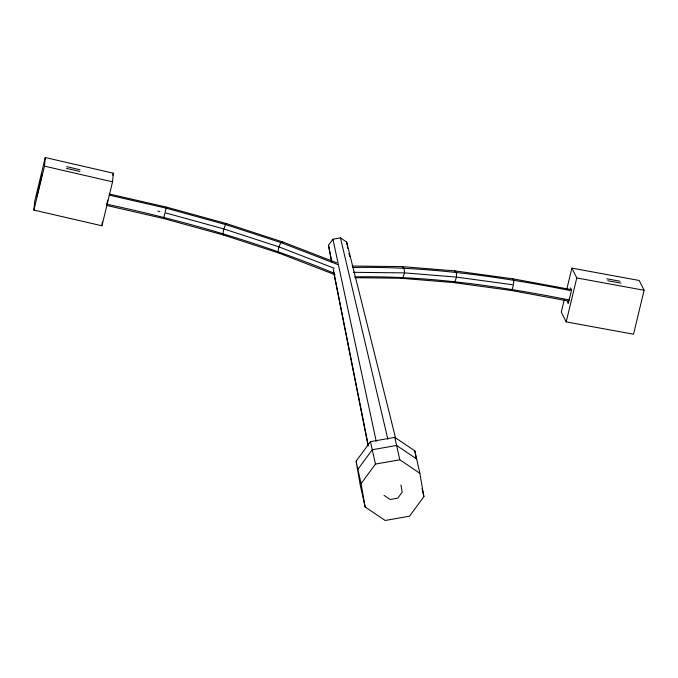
<?xml version="1.0" encoding="UTF-8"?>
<svg xmlns="http://www.w3.org/2000/svg" width="678" height="678" viewBox="0 0 678 678"><rect width="100%" height="100%" fill="white"/><g stroke="black" fill="none" stroke-linecap="round" stroke-linejoin="round"><path stroke-width="1.02" d="M513.568 283.929L513.831 280.15L512.856 278.819L454.735 270.886L401.74 266.59L352.128 266.03M33.9 210.095L34.688 201.476L45.257 157.525L113.336 173.212L112.548 181.84L101.971 225.791L33.9 210.095L44.477 166.144L45.257 157.525M102.064 224.833L102.319 221.96M335.059 274.743L279.209 253.165L223.443 234.995L163.754 218.562L164.949 212.722L223.833 228.935L278.811 246.843L334.313 268.293M223.833 228.935L222.926 233.596L223.443 234.995M36.798 196.332L42.087 174.356M112.845 175.263L113.336 173.212M106.802 203.985L107.751 200.052M564.249 299.82L561.299 312.092L566.198 321.889L633.523 334.22L644.1 290.269L639.201 280.472L571.876 268.132L566.715 289.599M566.198 321.889L576.775 277.938L571.876 268.132M165.186 211.816L166.602 207.146L226.647 223.672L282.76 241.961L336.805 262.835M452.946 282.506L510.72 290.387L512.119 289.43L513.5 284.87L456.497 277.099L454.963 281.633L452.946 282.506L400.283 278.226L355.018 277.717M456.497 277.099L404.58 272.878L402.901 277.404L400.283 278.226M224.164 228.054L225.494 224.52L226.647 223.672M331.389 260.767L328.499 245.266L332.94 239.215L340.466 237.893L346.67 242.063L395.766 438.802M356.094 461.218L370.451 441.658L394.782 437.361L414.843 450.845L419.851 473.261L423.886 496.627L409.529 516.187L385.189 520.475L365.137 506.991L360.128 484.584L356.094 461.218L361.103 483.626L365.137 506.991M357.899 469.303L372.256 449.743L396.596 445.446L416.648 458.93M361.103 483.626L375.459 464.074L399.8 459.777L419.851 473.261M282.76 241.961L280.904 242.571L225.494 224.52L166.152 208.18L109.048 195.078M352.628 267.496C425.826 266.098 498.635 276.285 570.266 290.557M353.314 272.31L404.58 272.878M354.713 276.861C426.928 275.582 498.72 285.972 569.393 299.981M606.759 278.785L619.98 281.209M607.742 280.743L620.955 283.158M576.775 277.938L644.1 290.269M512.856 278.819L570.656 289.472M510.72 290.387L568.35 301.007M109.158 193.967L166.602 207.146M157.83 211.087L159.864 211.553M106.904 204.264C184.602 220.782 261.157 243.029 334.601 273.412M106.48 205.417L163.754 218.562M66.69 166.678L80.055 169.754M66.537 168.39L79.902 171.475M44.477 166.144L112.548 181.84M337.576 264.471L280.904 242.571L278.811 246.843L278.056 251.555L279.209 253.165M401.74 266.59L404.071 268.064L404.478 271.92M384.028 495.347L390.231 499.517L397.757 498.186L402.198 492.135L400.952 484.906M454.735 270.886L456.396 272.319L456.48 276.141M570.588 287.921L571.562 289.87L568.257 303.634L567.274 301.685M348.933 253.394L349.704 256.47M340.466 237.893L387.875 439.251M422.063 488.474L423.886 496.627M394.782 437.361L399.8 459.777M370.451 441.658L375.459 464.074M332.94 239.215L376.214 441.31M328.499 245.266L331.805 261.877M333.245 269.149L368.332 445.666M333.644 272.149L368.103 445.938M414.843 450.845L416.241 458.972M346.67 242.063L347.738 248.258"/></g></svg>
